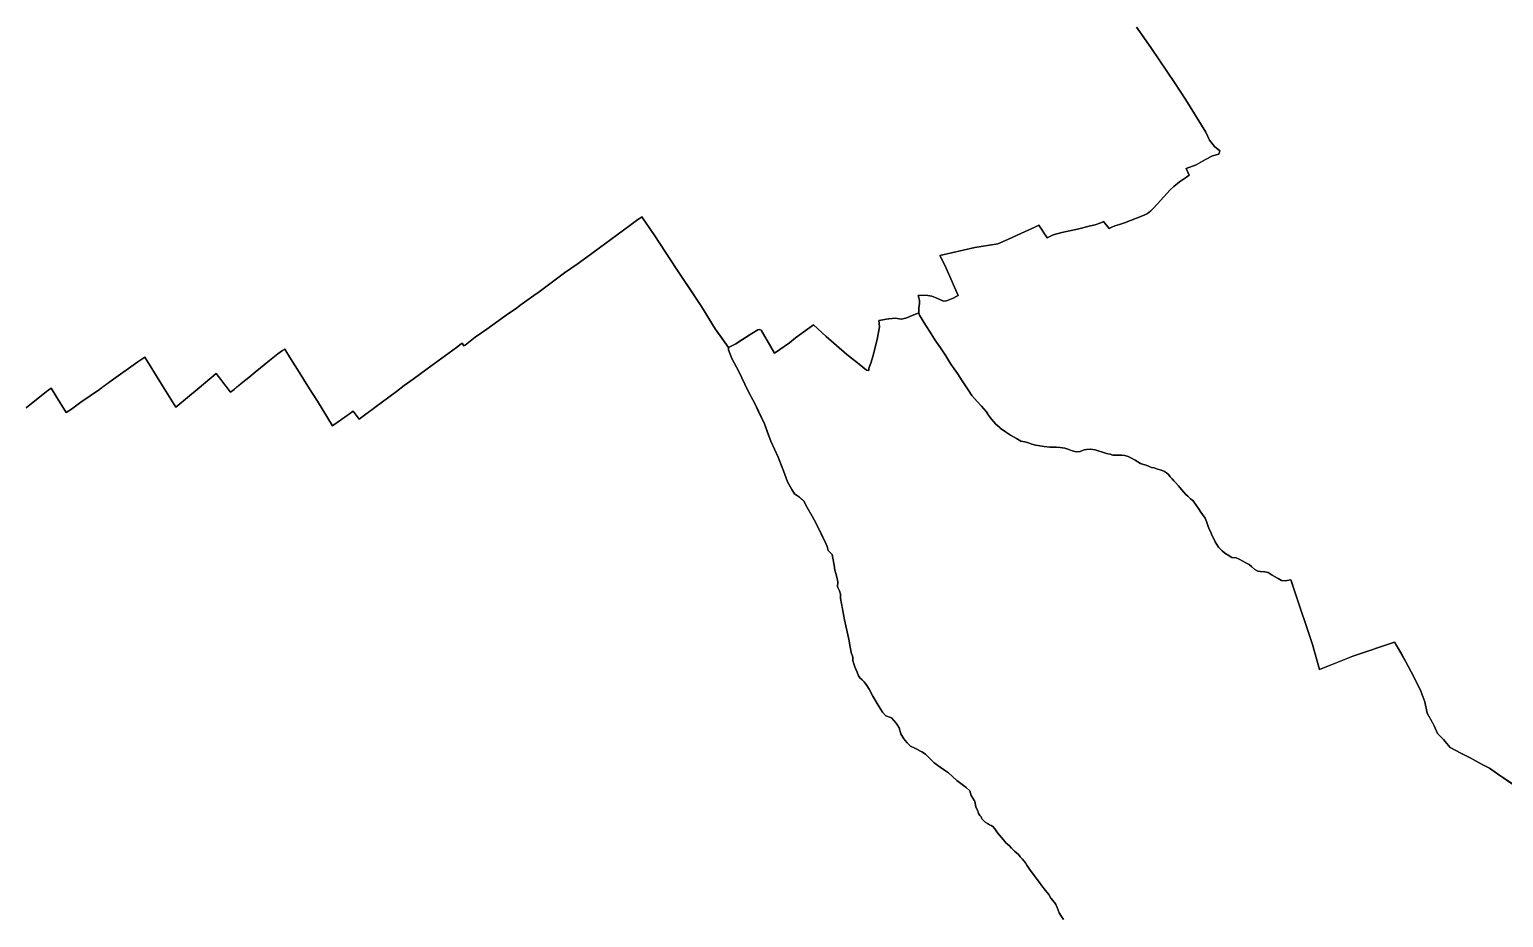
# Model space of a CAD drawing. Header units: metres. Extents: x 245125 to 394351, y 270578 to 4233311.
# Drawn here: x 277242 to 280211, y 4217548 to 4219335 of the extents above; entities that cross this region are included whole.
import ezdxf
from ezdxf.lldxf.tags import DXFTag

# ---------------------------------------------------------------- set-up
doc = ezdxf.new("R2010")
doc.units = ezdxf.units.M
doc.layers.add('ASTOTA', color=7, linetype='Continuous')
doc.layers.add('ΟΡΙΑ ΟΤΑ', color=7, linetype='Continuous')
tags = doc.linetypes.add('HIDDEN', pattern=[0.375, 0.25, -0.125]).pattern_tags.tags
tags[6:7] = [DXFTag(74, 4), DXFTag(75, 0), DXFTag(340, '0'), DXFTag(46, 1.0), DXFTag(50, 0.0), DXFTag(44, 0.0), DXFTag(45, 0.0)]
tags[4:5] = [DXFTag(74, 4), DXFTag(75, 0), DXFTag(340, '0'), DXFTag(46, 1.0), DXFTag(50, 0.0), DXFTag(44, 0.0), DXFTag(45, 0.0)]

msp = doc.modelspace()

# ---------------------------------------------------------------- linework, layer by layer
at = {"layer": 'ASTOTA', "color": 253, "linetype": 'HIDDEN', "ltscale": 300}
for points in [[(280229.3, 4217815.9), (280198.9, 4217836.9), (280182.4, 4217848.1), (280167.8, 4217856), (280143.9, 4217868.9), (280124.8, 4217878.7), (280103.4, 4217889.6), (280089.6, 4217905.8), (280077.8, 4217918.4), (280071.3, 4217933.8), (280067.1, 4217941.3), (280057.2, 4217959.3), (280052.3, 4217981.6), (280044.2, 4218003.4), (280029.6, 4218033.4), (280015, 4218061), (279991.5, 4218102.3), (279907.2, 4218073.9), (279887.6, 4218066), (279840, 4218046.8), (279826.2, 4218097.4), (279789.1, 4218207.5), (279782.7, 4218227.8), (279771.3, 4218225.3), (279763.3, 4218226.3), (279757.1, 4218230), (279749.7, 4218234.3), (279744.8, 4218237), (279736.6, 4218242.3), (279729.9, 4218243.6), (279721, 4218244.5), (279716.2, 4218244.9), (279710.2, 4218248.4), (279703.9, 4218253.8), (279698.8, 4218258.3), (279690.6, 4218262.5), (279685.9, 4218265.3), (279678.5, 4218269.2), (279672.2, 4218271.6), (279663.7, 4218272.7), (279655.9, 4218276.9), (279649.8, 4218281.2), (279644.3, 4218285.9), (279640.2, 4218289.7), (279637, 4218293.5), (279633.3, 4218298.6), (279630.3, 4218303.9), (279627.3, 4218310), (279624, 4218316.4), (279620.5, 4218324.7), (279618, 4218329.5), (279615.4, 4218337), (279612.3, 4218345.2), (279609.7, 4218351.9), (279604.6, 4218359.2), (279601.5, 4218363.9), (279596.8, 4218371.3), (279591.7, 4218377.9), (279588.1, 4218382.8), (279584.8, 4218387.5), (279580.7, 4218390.7), (279574.7, 4218396), (279571, 4218399.5), (279566.5, 4218404.6), (279562.2, 4218409.6), (279556.4, 4218417), (279550.4, 4218423.4), (279546.8, 4218426.8), (279543.5, 4218431), (279539.6, 4218435), (279536.2, 4218439.3), (279532.2, 4218442.9), (279528.2, 4218445.4), (279523, 4218447.7), (279519.3, 4218448.9), (279513.7, 4218450.6), (279507, 4218452.7), (279501.5, 4218453.9), (279495.9, 4218456.5), (279491.4, 4218458.1), (279485.9, 4218459.7), (279479.9, 4218461.9), (279474, 4218465), (279468.7, 4218468.1), (279460.4, 4218472.9), (279455, 4218475.7), (279448.1, 4218478), (279442.2, 4218478.8), (279436.4, 4218478.7), (279428.4, 4218478.3), (279423.7, 4218478.5), (279418.3, 4218480.2), (279411.3, 4218482.1), (279403.3, 4218484.8), (279394.6, 4218487.4), (279388.1, 4218489.1), (279379.2, 4218490.7), (279370.7, 4218490.2), (279365.9, 4218489.2), (279358.4, 4218486.1), (279351.6, 4218485.2), (279347.4, 4218485.8), (279342.1, 4218487.5), (279335.4, 4218489.9), (279327, 4218492.6), (279317.7, 4218494.2), (279310, 4218494.4), (279296.9, 4218494.9), (279285.6, 4218496), (279273.2, 4218497.7), (279268, 4218498.7), (279260.7, 4218500.5), (279253.8, 4218503.5), (279246.8, 4218505.2), (279238.8, 4218506.5), (279230.2, 4218511.8), (279218.1, 4218518.9), (279207.5, 4218525.4), (279197.4, 4218533), (279196.1, 4218534.2), (279188.6, 4218540.7), (279179.7, 4218551), (279173.6, 4218559), (279169.1, 4218566.1), (279159.8, 4218577.3), (279150.9, 4218586.8), (279140.1, 4218598.9), (279132.8, 4218609.8), (279120.7, 4218628.3), (279120.7, 4218628.4), (279110.9, 4218643.2), (279097.7, 4218661.6), (279087.4, 4218678.5), (279076.6, 4218694.8), (279069, 4218705.8), (279063.4, 4218714.1), (279055.8, 4218726.2), (279047.3, 4218739.2), (279034.3, 4218760.1), (279033.1, 4218764.4), (279033.1, 4218767.8), (279033, 4218770.6), (279033.5, 4218774.2), (279034.2, 4218779.4), (279034.4, 4218784), (279034.3, 4218789.7), (279033.4, 4218795.1), (279032.2, 4218799.7), (279032.2, 4218799.7), (279033.9, 4218800.2), (279041.8, 4218800.6), (279051.2, 4218799.8), (279059.7, 4218798.4), (279069.8, 4218794.5), (279082.9, 4218788.8), (279088.8, 4218789.4), (279099.1, 4218793.2), (279100.9, 4218793.9), (279112.7, 4218800.1), (279085.6, 4218861.3), (279075.7, 4218880.2), (279122.7, 4218891.3), (279146, 4218896.8), (279158.5, 4218898.5), (279192.7, 4218903.7), (279213.7, 4218913.1), (279238.6, 4218924.6), (279267, 4218937.7), (279273.6, 4218940.7), (279275.1, 4218941.6), (279291.5, 4218915.7), (279296.8, 4218918.7), (279303.8, 4218921.9), (279321.1, 4218926.7), (279352.9, 4218933.6), (279379.1, 4218940), (279388.2, 4218942.1), (279400.1, 4218946.1), (279404.9, 4218949), (279416.9, 4218934.8), (279421.7, 4218937.5), (279427.9, 4218940.5), (279437.3, 4218943.1), (279447.7, 4218946.5), (279471.9, 4218955.9), (279487.1, 4218961.9), (279493.5, 4218964.8), (279497.1, 4218967.5), (279500.2, 4218970.5), (279504.3, 4218974.3), (279513.6, 4218984.5), (279539.6, 4219012.6), (279546.6, 4219019.2), (279558.4, 4219028.5), (279572.1, 4219038.5), (279577.5, 4219042.2), (279571.7, 4219055.4), (279591.8, 4219063.2), (279610.5, 4219073.9), (279624.7, 4219080.8), (279637.1, 4219084.2), (279639.4, 4219091.3), (279628.7, 4219099.8), (279618.8, 4219112.9), (279611.3, 4219129), (279570.9, 4219193.8), (279548.3, 4219228.6), (279501.9, 4219297.5), (279481.9, 4219325.9), (279471.6, 4219340.2)], [(277235.9, 4218573.9), (277276.4, 4218606.8), (277285.8, 4218613.2), (277295.3, 4218597.8), (277315.9, 4218564.1), (277326.9, 4218571.4), (277345.9, 4218585), (277383.1, 4218611), (277388.1, 4218614.6), (277406.7, 4218627.8), (277460.7, 4218666.4), (277474.6, 4218675.8), (277513.5, 4218612.4), (277537.1, 4218575.1), (277583.8, 4218613.9), (277618.1, 4218642.9), (277646.7, 4218606.3), (277647.2, 4218605.2), (277654.6, 4218610.9), (277661.5, 4218616.7), (277672.2, 4218625.7), (277683.7, 4218634.9), (277696.5, 4218645.6), (277725.8, 4218668.8), (277742.7, 4218682.6), (277751.7, 4218688.9), (277756.5, 4218691.6), (277767.7, 4218673.4), (277781.7, 4218651), (277805.9, 4218612), (277822, 4218587.1), (277852.7, 4218537.8), (277855.4, 4218539.7), (277894.3, 4218567.3), (277906.4, 4218550.9), (277919.4, 4218561.1), (277937.9, 4218574.4), (277981.2, 4218606.7), (277997.1, 4218618.5), (278003.7, 4218623.2), (278015.2, 4218631.5), (278043.3, 4218652.3), (278079.9, 4218679), (278102, 4218695), (278111.7, 4218702.4), (278113.7, 4218703.7), (278117.1, 4218698.5), (278119.4, 4218699.8), (278139.7, 4218715.8), (278163.1, 4218732.1), (278206.7, 4218763.7), (278222.2, 4218774), (278229.7, 4218779.6), (278257.8, 4218799.9), (278268.7, 4218807.6), (278297.9, 4218829.2), (278319.5, 4218845.4), (278345.4, 4218862.8), (278364.5, 4218877.4), (278400.2, 4218903.1), (278451.3, 4218941), (278467.1, 4218952.9), (278476, 4218958.4), (278477, 4218956.6), (278501.7, 4218919.8), (278544.6, 4218854.6), (278563.3, 4218826.4), (278566.8, 4218821.1), (278595.6, 4218777.5), (278623.4, 4218732.5), (278633.6, 4218718.2), (278649.8, 4218695.4), (278649.7, 4218690.6), (278657, 4218673.1), (278671.1, 4218647.2), (278689.1, 4218608.8), (278704.2, 4218579.7), (278722.2, 4218541.3), (278733, 4218512.2), (278735.1, 4218506.5), (278749.7, 4218474.2), (278755.8, 4218459), (278760.7, 4218446.8), (278769.1, 4218424.8), (278777.2, 4218409.4), (278783.1, 4218400.6), (278793, 4218393.7), (278801.4, 4218386), (278808.5, 4218373.4), (278818.3, 4218355.8), (278826.8, 4218340.8), (278833.9, 4218325.9), (278846.2, 4218300.4), (278848.8, 4218294.6), (278849.1, 4218291.8), (278850.6, 4218286.3), (278857, 4218280.2), (278858.9, 4218278.5), (278860, 4218271.4), (278862.6, 4218257), (278864.1, 4218246.7), (278866.2, 4218240.4), (278868.6, 4218230), (278870, 4218223.2), (278869.7, 4218213.4), (278873.5, 4218205.2), (278875.2, 4218198.4), (278875.5, 4218190.1), (278883.9, 4218147.2), (278888.8, 4218122.5), (278892.7, 4218104.4), (278894.5, 4218095.1), (278896.3, 4218085.2), (278897, 4218081.2), (278900.2, 4218071.8), (278900.6, 4218065), (278902.7, 4218058.1), (278904.6, 4218052.2), (278908.9, 4218041.3), (278911.5, 4218034.5), (278914.4, 4218030.3), (278919, 4218025.9), (278923, 4218022.2), (278928.6, 4218014.7), (278933.5, 4218007.6), (278940.7, 4217993.6), (278949.6, 4217978.3), (278955.6, 4217968.4), (278960.1, 4217961.1), (278967.1, 4217953.4), (278978.2, 4217949.4), (278987.7, 4217939), (278993.8, 4217929.5), (278996.9, 4217917.5), (279002.8, 4217907.7), (279009.8, 4217899.1), (279016.3, 4217892.9), (279025.2, 4217888.6), (279039, 4217881), (279047, 4217876.7), (279054.3, 4217868.9), (279064.2, 4217859), (279076.2, 4217850.4), (279084.9, 4217844.5), (279093, 4217839), (279109.6, 4217823.5), (279120.7, 4217815.5), (279128.4, 4217809.5), (279135.9, 4217802.5), (279139, 4217793.1), (279145.4, 4217782.5), (279146.9, 4217778.5), (279148.2, 4217769.7), (279152, 4217762.4), (279153.4, 4217757), (279156.2, 4217753), (279158.9, 4217750.3), (279160.2, 4217746.3), (279163.7, 4217742.7), (279167.1, 4217739.5), (279171.7, 4217737), (279175.7, 4217734.5), (279178.9, 4217732.7), (279182.2, 4217730.7), (279186, 4217726.4), (279191.7, 4217718.2), (279196, 4217713.1), (279204, 4217703.7), (279209.4, 4217697.3), (279215.1, 4217692.3), (279219.9, 4217687.2), (279226.2, 4217681.2), (279229.8, 4217678.1), (279233.8, 4217674.4), (279237.6, 4217670.1), (279242, 4217665.2), (279244.4, 4217662), (279247.9, 4217658), (279250.8, 4217653), (279257.3, 4217643.1), (279262.3, 4217636.7), (279265.5, 4217631.9), (279271.8, 4217624.5), (279276, 4217618.2), (279280.9, 4217611.6), (279288.5, 4217602.3), (279295.1, 4217593.9), (279299.4, 4217586.9), (279306.6, 4217577.9), (279309.1, 4217573.6), (279312.1, 4217567.7), (279313.7, 4217562.3), (279316, 4217557.3), (279320.3, 4217549.9), (279324.7, 4217543.6)]]:
    msp.add_lwpolyline(points, dxfattribs=at)
at = {"layer": 'ΟΡΙΑ ΟΤΑ'}
for points in [[(279471.6, 4219340.2), (279481.9, 4219325.9), (279501.9, 4219297.5), (279548.3, 4219228.6), (279570.9, 4219193.8), (279611.3, 4219129), (279618.8, 4219112.9), (279628.7, 4219099.8), (279639.4, 4219091.3), (279637.1, 4219084.2), (279624.7, 4219080.8), (279610.5, 4219073.9), (279591.8, 4219063.2), (279571.7, 4219055.4), (279577.5, 4219042.2), (279572.1, 4219038.5), (279558.4, 4219028.5), (279546.6, 4219019.2), (279539.6, 4219012.6), (279513.6, 4218984.5), (279504.3, 4218974.3), (279497.1, 4218967.5), (279493.5, 4218964.8), (279487.1, 4218961.9), (279471.9, 4218955.9), (279447.7, 4218946.5), (279437.3, 4218943.1), (279427.9, 4218940.5), (279421.7, 4218937.5), (279416.9, 4218934.8), (279404.9, 4218949), (279400.1, 4218946.1), (279388.2, 4218942.1), (279379.1, 4218940), (279352.9, 4218933.6), (279321.1, 4218926.7), (279303.8, 4218921.9), (279296.8, 4218918.7), (279291.5, 4218915.7), (279275.1, 4218941.6), (279273.6, 4218940.7), (279267, 4218937.7), (279238.6, 4218924.6), (279213.7, 4218913.1), (279192.7, 4218903.7), (279158.5, 4218898.5), (279146, 4218896.8), (279075.7, 4218880.2), (279085.6, 4218861.3), (279112.7, 4218800.1), (279100.9, 4218793.9), (279088.8, 4218789.4), (279082.9, 4218788.8), (279069.8, 4218794.5), (279059.7, 4218798.4), (279051.2, 4218799.8), (279041.8, 4218800.6), (279033.9, 4218800.2), (279032.2, 4218799.7), (279033.4, 4218795.1), (279034.3, 4218789.7), (279034.4, 4218784), (279034.2, 4218779.4), (279033.5, 4218774.2), (279033, 4218770.6), (279033.1, 4218767.8), (279033.1, 4218764.4), (279031.8, 4218764.1), (279023.1, 4218760.9), (279007.3, 4218754.3), (278997.5, 4218752.5), (278986, 4218754.2), (278972.3, 4218752.8), (278953, 4218749.3), (278953.5, 4218743.3), (278953.8, 4218736.7), (278949.2, 4218711.2), (278947, 4218701.6), (278941, 4218679.4), (278936.4, 4218663.9), (278932.6, 4218653.1), (278932.6, 4218649.1), (278927.8, 4218649.7), (278913.1, 4218661.8), (278888.4, 4218681.4), (278846.6, 4218717.7), (278821, 4218740.9), (278784.7, 4218714.4), (278772.5, 4218704.7), (278742.5, 4218683.6), (278735.5, 4218696.3), (278715.9, 4218730.3), (278712.7, 4218731.8), (278708.9, 4218731), (278697, 4218723.7), (278673.3, 4218708.4), (278664.7, 4218702.9), (278649.8, 4218695.4), (278623.4, 4218732.5), (278595.6, 4218777.5), (278563.3, 4218826.4), (278544.6, 4218854.6), (278501.7, 4218919.8), (278477, 4218956.6), (278476, 4218958.4), (278467.1, 4218952.9), (278451.3, 4218941), (278400.2, 4218903.1), (278364.5, 4218877.4), (278345.4, 4218862.8), (278319.5, 4218845.4), (278297.9, 4218829.2), (278268.7, 4218807.6), (278257.8, 4218799.9), (278229.7, 4218779.6), (278222.2, 4218774), (278206.7, 4218763.7), (278163.1, 4218732.1), (278139.7, 4218715.8), (278119.4, 4218699.8), (278117.1, 4218698.5), (278113.7, 4218703.7), (278111.7, 4218702.4), (278102, 4218695), (278079.9, 4218679), (278043.3, 4218652.3), (278015.2, 4218631.5), (277997.1, 4218618.5), (277981.2, 4218606.7), (277937.9, 4218574.4), (277931.7, 4218569.9), (277919.4, 4218561.1), (277906.4, 4218550.9), (277894.3, 4218567.3), (277884, 4218560), (277855.4, 4218539.7), (277852.7, 4218537.8), (277822, 4218587.1), (277805.9, 4218612), (277781.7, 4218651), (277767.7, 4218673.4), (277756.5, 4218691.6), (277751.7, 4218688.9), (277742.7, 4218682.6), (277725.8, 4218668.8), (277696.5, 4218645.6), (277683.7, 4218634.9), (277672.2, 4218625.7), (277654.6, 4218610.9), (277647.2, 4218605.2), (277646.7, 4218606.3), (277636.3, 4218619.6), (277627.7, 4218630.7), (277618.1, 4218642.9), (277583.8, 4218613.9), (277537.1, 4218575.1), (277513.5, 4218612.4), (277474.6, 4218675.8), (277460.7, 4218666.4), (277406.7, 4218627.8), (277383.1, 4218611), (277345.9, 4218585), (277326.9, 4218571.4), (277315.9, 4218564.1), (277295.3, 4218597.8), (277285.8, 4218613.2), (277276.4, 4218606.8), (277235.9, 4218573.9)], [(279471.6, 4219340.2), (279481.9, 4219325.9), (279501.9, 4219297.5), (279548.3, 4219228.6), (279570.9, 4219193.8), (279611.3, 4219129), (279618.8, 4219112.9), (279628.7, 4219099.8), (279639.4, 4219091.3), (279637.1, 4219084.2), (279624.7, 4219080.8), (279610.5, 4219073.9), (279591.8, 4219063.2), (279571.7, 4219055.4), (279577.5, 4219042.2), (279572.1, 4219038.5), (279558.4, 4219028.5), (279546.6, 4219019.2), (279539.6, 4219012.6), (279513.6, 4218984.5), (279504.3, 4218974.3), (279497.1, 4218967.5), (279493.5, 4218964.8), (279487.1, 4218961.9), (279471.9, 4218955.9), (279447.7, 4218946.5), (279437.3, 4218943.1), (279427.9, 4218940.5), (279421.7, 4218937.5), (279416.9, 4218934.8), (279404.9, 4218949), (279400.1, 4218946.1), (279388.2, 4218942.1), (279379.1, 4218940), (279352.9, 4218933.6), (279321.1, 4218926.7), (279303.8, 4218921.9), (279296.8, 4218918.7), (279291.5, 4218915.7), (279275.1, 4218941.6), (279273.6, 4218940.7), (279267, 4218937.7), (279238.6, 4218924.6), (279213.7, 4218913.1), (279192.7, 4218903.7), (279158.5, 4218898.5), (279146, 4218896.8), (279075.7, 4218880.2), (279085.6, 4218861.3), (279112.7, 4218800.1), (279100.9, 4218793.9), (279088.8, 4218789.4), (279082.9, 4218788.8), (279069.8, 4218794.5), (279059.7, 4218798.4), (279051.2, 4218799.8), (279041.8, 4218800.6), (279033.9, 4218800.2), (279032.2, 4218799.7), (279033.4, 4218795.1), (279034.3, 4218789.7), (279034.4, 4218784), (279034.2, 4218779.4), (279033.5, 4218774.2), (279033, 4218770.6), (279033.1, 4218767.8), (279033.1, 4218764.4), (279031.8, 4218764.1), (279023.1, 4218760.9), (279007.3, 4218754.3), (278997.5, 4218752.5), (278986, 4218754.2), (278972.3, 4218752.8), (278953, 4218749.3), (278953.5, 4218743.3), (278953.8, 4218736.7), (278949.2, 4218711.2), (278947, 4218701.6), (278941, 4218679.4), (278936.4, 4218663.9), (278932.6, 4218653.1), (278932.6, 4218649.1), (278927.8, 4218649.7), (278913.1, 4218661.8), (278888.4, 4218681.4), (278846.6, 4218717.7), (278821, 4218740.9), (278784.7, 4218714.4), (278772.5, 4218704.7), (278742.5, 4218683.6), (278735.5, 4218696.3), (278715.9, 4218730.3), (278712.7, 4218731.8), (278708.9, 4218731), (278697, 4218723.7), (278673.3, 4218708.4), (278664.7, 4218702.9), (278649.8, 4218695.4), (278623.4, 4218732.5), (278595.6, 4218777.5), (278563.3, 4218826.4), (278544.6, 4218854.6), (278501.7, 4218919.8), (278477, 4218956.6), (278476, 4218958.4), (278467.1, 4218952.9), (278451.3, 4218941), (278400.2, 4218903.1), (278364.5, 4218877.4), (278345.4, 4218862.8), (278319.5, 4218845.4), (278297.9, 4218829.2), (278268.7, 4218807.6), (278257.8, 4218799.9), (278229.7, 4218779.6), (278222.2, 4218774), (278206.7, 4218763.7), (278163.1, 4218732.1), (278139.7, 4218715.8), (278119.4, 4218699.8), (278117.1, 4218698.5), (278113.7, 4218703.7), (278111.7, 4218702.4), (278102, 4218695), (278079.9, 4218679), (278043.3, 4218652.3), (278015.2, 4218631.5), (277997.1, 4218618.5), (277981.2, 4218606.7), (277937.9, 4218574.4), (277931.7, 4218569.9), (277919.4, 4218561.1), (277906.4, 4218550.9), (277894.3, 4218567.3), (277884, 4218560), (277855.4, 4218539.7), (277852.7, 4218537.8), (277822, 4218587.1), (277805.9, 4218612), (277781.7, 4218651), (277767.7, 4218673.4), (277756.5, 4218691.6), (277751.7, 4218688.9), (277742.7, 4218682.6), (277725.8, 4218668.8), (277696.5, 4218645.6), (277683.7, 4218634.9), (277672.2, 4218625.7), (277654.6, 4218610.9), (277647.2, 4218605.2), (277646.7, 4218606.3), (277636.3, 4218619.6), (277627.7, 4218630.7), (277618.1, 4218642.9), (277583.8, 4218613.9), (277537.1, 4218575.1), (277513.5, 4218612.4), (277474.6, 4218675.8), (277460.7, 4218666.4), (277406.7, 4218627.8), (277383.1, 4218611), (277345.9, 4218585), (277326.9, 4218571.4), (277315.9, 4218564.1), (277295.3, 4218597.8), (277285.8, 4218613.2), (277276.4, 4218606.8), (277235.9, 4218573.9)], [(279471.6, 4219340.2), (279481.9, 4219325.9), (279501.9, 4219297.5), (279548.3, 4219228.6), (279570.9, 4219193.8), (279611.3, 4219129), (279618.8, 4219112.9), (279628.7, 4219099.8), (279639.4, 4219091.3), (279637.1, 4219084.2), (279624.7, 4219080.8), (279610.5, 4219073.9), (279591.8, 4219063.2), (279571.7, 4219055.4), (279577.5, 4219042.2), (279572.1, 4219038.5), (279558.4, 4219028.5), (279546.6, 4219019.2), (279539.6, 4219012.6), (279513.6, 4218984.5), (279504.3, 4218974.3), (279497.1, 4218967.5), (279493.5, 4218964.8), (279487.1, 4218961.9), (279471.9, 4218955.9), (279447.7, 4218946.5), (279437.3, 4218943.1), (279427.9, 4218940.5), (279421.7, 4218937.5), (279416.9, 4218934.8), (279404.9, 4218949), (279400.1, 4218946.1), (279388.2, 4218942.1), (279379.1, 4218940), (279352.9, 4218933.6), (279321.1, 4218926.7), (279303.8, 4218921.9), (279296.8, 4218918.7), (279291.5, 4218915.7), (279275.1, 4218941.6), (279273.6, 4218940.7), (279267, 4218937.7), (279238.6, 4218924.6), (279213.7, 4218913.1), (279192.7, 4218903.7), (279158.5, 4218898.5), (279146, 4218896.8), (279075.7, 4218880.2), (279085.6, 4218861.3), (279112.7, 4218800.1), (279100.9, 4218793.9), (279088.8, 4218789.4), (279082.9, 4218788.8), (279069.8, 4218794.5), (279059.7, 4218798.4), (279051.2, 4218799.8), (279041.8, 4218800.6), (279033.9, 4218800.2), (279032.2, 4218799.7), (279033.4, 4218795.1), (279034.3, 4218789.7), (279034.4, 4218784), (279034.2, 4218779.4), (279033.5, 4218774.2), (279033, 4218770.6), (279033.1, 4218767.8), (279033.1, 4218764.4), (279031.8, 4218764.1), (279023.1, 4218760.9), (279007.3, 4218754.3), (278997.5, 4218752.5), (278986, 4218754.2), (278972.3, 4218752.8), (278953, 4218749.3), (278953.5, 4218743.3), (278953.8, 4218736.7), (278949.2, 4218711.2), (278947, 4218701.6), (278941, 4218679.4), (278936.4, 4218663.9), (278932.6, 4218653.1), (278932.6, 4218649.1), (278927.8, 4218649.7), (278913.1, 4218661.8), (278888.4, 4218681.4), (278846.6, 4218717.7), (278821, 4218740.9), (278784.7, 4218714.4), (278772.5, 4218704.7), (278742.5, 4218683.6), (278735.5, 4218696.3), (278715.9, 4218730.3), (278712.7, 4218731.8), (278708.9, 4218731), (278697, 4218723.7), (278673.3, 4218708.4), (278664.7, 4218702.9), (278649.8, 4218695.4), (278623.4, 4218732.5), (278595.6, 4218777.5), (278563.3, 4218826.4), (278544.6, 4218854.6), (278501.7, 4218919.8), (278477, 4218956.6), (278476, 4218958.4), (278467.1, 4218952.9), (278451.3, 4218941), (278400.2, 4218903.1), (278364.5, 4218877.4), (278345.4, 4218862.8), (278319.5, 4218845.4), (278297.9, 4218829.2), (278268.7, 4218807.6), (278257.8, 4218799.9), (278229.7, 4218779.6), (278222.2, 4218774), (278206.7, 4218763.7), (278163.1, 4218732.1), (278139.7, 4218715.8), (278119.4, 4218699.8), (278117.1, 4218698.5), (278113.7, 4218703.7), (278111.7, 4218702.4), (278102, 4218695), (278079.9, 4218679), (278043.3, 4218652.3), (278015.2, 4218631.5), (277997.1, 4218618.5), (277981.2, 4218606.7), (277937.9, 4218574.4), (277931.7, 4218569.9), (277919.4, 4218561.1), (277906.4, 4218550.9), (277894.3, 4218567.3), (277884, 4218560), (277855.4, 4218539.7), (277852.7, 4218537.8), (277822, 4218587.1), (277805.9, 4218612), (277781.7, 4218651), (277767.7, 4218673.4), (277756.5, 4218691.6), (277751.7, 4218688.9), (277742.7, 4218682.6), (277725.8, 4218668.8), (277696.5, 4218645.6), (277683.7, 4218634.9), (277672.2, 4218625.7), (277654.6, 4218610.9), (277647.2, 4218605.2), (277646.7, 4218606.3), (277636.3, 4218619.6), (277627.7, 4218630.7), (277618.1, 4218642.9), (277583.8, 4218613.9), (277537.1, 4218575.1), (277513.5, 4218612.4), (277474.6, 4218675.8), (277460.7, 4218666.4), (277406.7, 4218627.8), (277383.1, 4218611), (277345.9, 4218585), (277326.9, 4218571.4), (277315.9, 4218564.1), (277295.3, 4218597.8), (277285.8, 4218613.2), (277276.4, 4218606.8), (277235.9, 4218573.9)], [(279324.7, 4217543.6), (279320.3, 4217549.9), (279316, 4217557.3), (279313.7, 4217562.3), (279312.1, 4217567.7), (279309.1, 4217573.6), (279306.6, 4217577.9), (279299.4, 4217586.9), (279295.1, 4217593.9), (279288.5, 4217602.3), (279280.9, 4217611.6), (279276, 4217618.2), (279271.8, 4217624.5), (279265.5, 4217631.9), (279262.3, 4217636.7), (279257.3, 4217643.1), (279250.8, 4217653), (279247.9, 4217658), (279244.4, 4217662), (279242, 4217665.2), (279237.6, 4217670.1), (279233.8, 4217674.4), (279229.8, 4217678.1), (279226.2, 4217681.2), (279219.9, 4217687.2), (279215.1, 4217692.3), (279209.4, 4217697.3), (279204, 4217703.7), (279196, 4217713.1), (279191.7, 4217718.2), (279186, 4217726.4), (279182.2, 4217730.7), (279178.9, 4217732.7), (279175.7, 4217734.5), (279171.7, 4217737), (279167.1, 4217739.5), (279163.7, 4217742.7), (279160.2, 4217746.3), (279158.9, 4217750.3), (279156.2, 4217753), (279153.4, 4217757), (279152, 4217762.4), (279148.2, 4217769.7), (279146.9, 4217778.5), (279145.4, 4217782.5), (279139, 4217793.1), (279135.9, 4217802.5), (279128.4, 4217809.5), (279120.7, 4217815.5), (279109.6, 4217823.5), (279093, 4217839), (279084.9, 4217844.5), (279076.2, 4217850.4), (279064.2, 4217859), (279054.3, 4217868.9), (279047, 4217876.7), (279039, 4217881), (279025.2, 4217888.6), (279016.3, 4217892.9), (279009.8, 4217899.1), (279002.8, 4217907.7), (278996.9, 4217917.5), (278993.8, 4217929.5), (278990.5, 4217934.7), (278987.7, 4217939), (278978.2, 4217949.4), (278967.1, 4217953.4), (278960.1, 4217961.1), (278949.6, 4217978.3), (278940.7, 4217993.6), (278933.5, 4218007.6), (278928.6, 4218014.7), (278923, 4218022.2), (278919, 4218025.9), (278914.4, 4218030.3), (278911.5, 4218034.5), (278908.9, 4218041.3), (278906, 4218048.8), (278904.6, 4218052.2), (278902.7, 4218058.1), (278900.6, 4218065), (278900.2, 4218071.8), (278897, 4218081.2), (278896.3, 4218085.2), (278894.5, 4218095.1), (278892.7, 4218104.4), (278888.8, 4218122.5), (278883.9, 4218147.2), (278878.2, 4218176.4), (278875.5, 4218190.1), (278875.2, 4218198.4), (278873.5, 4218205.2), (278869.7, 4218213.4), (278870, 4218223.2), (278868.6, 4218230), (278866.2, 4218240.4), (278864.1, 4218246.7), (278862.6, 4218257), (278860, 4218271.4), (278858.9, 4218278.5), (278857, 4218280.2), (278850.6, 4218286.3), (278849.8, 4218289.1), (278849.1, 4218291.8), (278848.8, 4218294.6), (278846.2, 4218300.4), (278826.8, 4218340.8), (278818.3, 4218355.8), (278808.5, 4218373.4), (278801.4, 4218386), (278796.7, 4218390.2), (278793, 4218393.7), (278783.1, 4218400.6), (278777.2, 4218409.4), (278769.1, 4218424.8), (278760.7, 4218446.8), (278756.6, 4218457), (278749.7, 4218474.2), (278735.1, 4218506.5), (278728.6, 4218524.1), (278722.2, 4218541.3), (278708.6, 4218570.3), (278704.2, 4218579.7), (278689.1, 4218608.8), (278671.1, 4218647.2), (278657, 4218673.1), (278649.7, 4218690.6), (278649.8, 4218695.4), (278664.7, 4218702.9), (278697, 4218723.7), (278708.9, 4218731), (278712.7, 4218731.8), (278715.9, 4218730.3), (278735.5, 4218696.3), (278742.5, 4218683.6), (278772.5, 4218704.7), (278784.7, 4218714.4), (278821, 4218740.9), (278846.6, 4218717.7), (278888.4, 4218681.4), (278913.1, 4218661.8), (278927.8, 4218649.7), (278932.2, 4218649.1), (278932.6, 4218649.1), (278932.6, 4218653.1), (278934.7, 4218659.1), (278936.4, 4218663.9), (278941, 4218679.4), (278947, 4218701.6), (278949.2, 4218711.2), (278953.8, 4218736.7), (278953.5, 4218743.3), (278953, 4218749.3), (278972.3, 4218752.8), (278972.6, 4218752.8), (278986, 4218754.2), (278997.5, 4218752.5), (279007.3, 4218754.3), (279023.1, 4218760.9), (279031.8, 4218764.1), (279033.1, 4218764.4), (279034.3, 4218760.1), (279047.3, 4218739.2), (279055.8, 4218726.2), (279063.4, 4218714.1), (279069, 4218705.8), (279076.6, 4218694.8), (279087.4, 4218678.5), (279097.7, 4218661.6), (279110.9, 4218643.2), (279120.7, 4218628.4), (279120.7, 4218628.3), (279132.8, 4218609.8), (279140.1, 4218598.9), (279150.9, 4218586.8), (279159.8, 4218577.3), (279169.1, 4218566.1), (279171.3, 4218562.7), (279173.6, 4218559), (279179.7, 4218551), (279188.6, 4218540.7), (279196.1, 4218534.2), (279197.4, 4218533), (279207.5, 4218525.4), (279218.1, 4218518.9), (279230.2, 4218511.8), (279238.8, 4218506.5), (279246.8, 4218505.2), (279253.8, 4218503.5), (279260.7, 4218500.5), (279268, 4218498.7), (279273.2, 4218497.7), (279285.6, 4218496), (279296.9, 4218494.9), (279310, 4218494.4), (279317.7, 4218494.2), (279327, 4218492.6), (279335.4, 4218489.9), (279342.1, 4218487.5), (279347.4, 4218485.8), (279351.6, 4218485.2), (279358.4, 4218486.1), (279365.9, 4218489.2), (279370.7, 4218490.2), (279379.2, 4218490.7), (279388.1, 4218489.1), (279394.6, 4218487.4), (279403.3, 4218484.8), (279411.3, 4218482.1), (279418.3, 4218480.2), (279423.7, 4218478.5), (279428.4, 4218478.3), (279436.4, 4218478.7), (279442.2, 4218478.8), (279448.1, 4218478), (279455, 4218475.7), (279460.4, 4218472.9), (279468.7, 4218468.1), (279474, 4218465), (279479.9, 4218461.9), (279485.9, 4218459.7), (279491.4, 4218458.1), (279495.9, 4218456.5), (279501.5, 4218453.9), (279507, 4218452.7), (279513.7, 4218450.6), (279519.3, 4218448.9), (279523, 4218447.7), (279528.2, 4218445.4), (279532.2, 4218442.9), (279536.2, 4218439.3), (279539.6, 4218435), (279543.5, 4218431), (279546.8, 4218426.8), (279550.4, 4218423.4), (279556.4, 4218417), (279562.2, 4218409.6), (279566.5, 4218404.6), (279571, 4218399.5), (279574.7, 4218396), (279580.7, 4218390.7), (279584.8, 4218387.5), (279588.1, 4218382.8), (279591.7, 4218377.9), (279596.8, 4218371.3), (279601.5, 4218363.9), (279604.6, 4218359.2), (279609.7, 4218351.9), (279612.3, 4218345.2), (279615.4, 4218337), (279618, 4218329.5), (279620.5, 4218324.7), (279624, 4218316.4), (279627.3, 4218310), (279630.3, 4218303.9), (279633.3, 4218298.6), (279637, 4218293.5), (279640.2, 4218289.7), (279644.3, 4218285.9), (279649.8, 4218281.2), (279655.9, 4218276.9), (279663.7, 4218272.7), (279672.2, 4218271.6), (279678.5, 4218269.2), (279685.9, 4218265.3), (279690.6, 4218262.5), (279698.8, 4218258.3), (279703.9, 4218253.8), (279710.2, 4218248.4), (279716.2, 4218244.9), (279721, 4218244.5), (279724.2, 4218244.1), (279729.9, 4218243.6), (279736.6, 4218242.3), (279744.8, 4218237), (279749.7, 4218234.3), (279757.1, 4218230), (279763.3, 4218226.3), (279771.3, 4218225.3), (279782.7, 4218227.8), (279783.9, 4218224.1), (279789.1, 4218207.5), (279826.2, 4218097.4), (279840, 4218046.8), (279907.2, 4218073.9), (279991.5, 4218102.3), (280005, 4218078.5), (280015, 4218061), (280029.6, 4218033.4), (280044.2, 4218003.4), (280052.3, 4217981.6), (280057.2, 4217959.3), (280071.3, 4217933.8), (280077.8, 4217918.4), (280086.4, 4217909.1), (280089.6, 4217905.8), (280103.4, 4217889.6), (280124.8, 4217878.7), (280143.9, 4217868.9), (280167.8, 4217856), (280182.4, 4217848.1), (280192, 4217841.6), (280198.9, 4217836.9), (280229.1, 4217816.1)], [(279324.7, 4217543.6), (279320.3, 4217549.9), (279316, 4217557.3), (279313.7, 4217562.3), (279312.1, 4217567.7), (279309.1, 4217573.6), (279306.6, 4217577.9), (279299.4, 4217586.9), (279295.1, 4217593.9), (279288.5, 4217602.3), (279280.9, 4217611.6), (279276, 4217618.2), (279271.8, 4217624.5), (279265.5, 4217631.9), (279262.3, 4217636.7), (279257.3, 4217643.1), (279250.8, 4217653), (279247.9, 4217658), (279244.4, 4217662), (279242, 4217665.2), (279237.6, 4217670.1), (279233.8, 4217674.4), (279229.8, 4217678.1), (279226.2, 4217681.2), (279219.9, 4217687.2), (279215.1, 4217692.3), (279209.4, 4217697.3), (279204, 4217703.7), (279196, 4217713.1), (279191.7, 4217718.2), (279186, 4217726.4), (279182.2, 4217730.7), (279178.9, 4217732.7), (279175.7, 4217734.5), (279171.7, 4217737), (279167.1, 4217739.5), (279163.7, 4217742.7), (279160.2, 4217746.3), (279158.9, 4217750.3), (279156.2, 4217753), (279153.4, 4217757), (279152, 4217762.4), (279148.2, 4217769.7), (279146.9, 4217778.5), (279145.4, 4217782.5), (279139, 4217793.1), (279135.9, 4217802.5), (279128.4, 4217809.5), (279120.7, 4217815.5), (279109.6, 4217823.5), (279093, 4217839), (279084.9, 4217844.5), (279076.2, 4217850.4), (279064.2, 4217859), (279054.3, 4217868.9), (279047, 4217876.7), (279039, 4217881), (279025.2, 4217888.6), (279016.3, 4217892.9), (279009.8, 4217899.1), (279002.8, 4217907.7), (278996.9, 4217917.5), (278993.8, 4217929.5), (278990.5, 4217934.7), (278987.7, 4217939), (278978.2, 4217949.4), (278967.1, 4217953.4), (278960.1, 4217961.1), (278949.6, 4217978.3), (278940.7, 4217993.6), (278933.5, 4218007.6), (278928.6, 4218014.7), (278923, 4218022.2), (278919, 4218025.9), (278914.4, 4218030.3), (278911.5, 4218034.5), (278908.9, 4218041.3), (278906, 4218048.8), (278904.6, 4218052.2), (278902.7, 4218058.1), (278900.6, 4218065), (278900.2, 4218071.8), (278897, 4218081.2), (278896.3, 4218085.2), (278894.5, 4218095.1), (278892.7, 4218104.4), (278888.8, 4218122.5), (278883.9, 4218147.2), (278878.2, 4218176.4), (278875.5, 4218190.1), (278875.2, 4218198.4), (278873.5, 4218205.2), (278869.7, 4218213.4), (278870, 4218223.2), (278868.6, 4218230), (278866.2, 4218240.4), (278864.1, 4218246.7), (278862.6, 4218257), (278860, 4218271.4), (278858.9, 4218278.5), (278857, 4218280.2), (278850.6, 4218286.3), (278849.8, 4218289.1), (278849.1, 4218291.8), (278848.8, 4218294.6), (278846.2, 4218300.4), (278826.8, 4218340.8), (278818.3, 4218355.8), (278808.5, 4218373.4), (278801.4, 4218386), (278796.7, 4218390.2), (278793, 4218393.7), (278783.1, 4218400.6), (278777.2, 4218409.4), (278769.1, 4218424.8), (278760.7, 4218446.8), (278756.6, 4218457), (278749.7, 4218474.2), (278735.1, 4218506.5), (278728.6, 4218524.1), (278722.2, 4218541.3), (278708.6, 4218570.3), (278704.2, 4218579.7), (278689.1, 4218608.8), (278671.1, 4218647.2), (278657, 4218673.1), (278649.7, 4218690.6), (278649.8, 4218695.4), (278664.7, 4218702.9), (278697, 4218723.7), (278708.9, 4218731), (278712.7, 4218731.8), (278715.9, 4218730.3), (278735.5, 4218696.3), (278742.5, 4218683.6), (278772.5, 4218704.7), (278784.7, 4218714.4), (278821, 4218740.9), (278846.6, 4218717.7), (278888.4, 4218681.4), (278913.1, 4218661.8), (278927.8, 4218649.7), (278932.2, 4218649.1), (278932.6, 4218649.1), (278932.6, 4218653.1), (278934.7, 4218659.1), (278936.4, 4218663.9), (278941, 4218679.4), (278947, 4218701.6), (278949.2, 4218711.2), (278953.8, 4218736.7), (278953.5, 4218743.3), (278953, 4218749.3), (278972.3, 4218752.8), (278972.6, 4218752.8), (278986, 4218754.2), (278997.5, 4218752.5), (279007.3, 4218754.3), (279023.1, 4218760.9), (279031.8, 4218764.1), (279033.1, 4218764.4), (279034.3, 4218760.1), (279047.3, 4218739.2), (279055.8, 4218726.2), (279063.4, 4218714.1), (279069, 4218705.8), (279076.6, 4218694.8), (279087.4, 4218678.5), (279097.7, 4218661.6), (279110.9, 4218643.2), (279120.7, 4218628.4), (279120.7, 4218628.3), (279132.8, 4218609.8), (279140.1, 4218598.9), (279150.9, 4218586.8), (279159.8, 4218577.3), (279169.1, 4218566.1), (279171.3, 4218562.7), (279173.6, 4218559), (279179.7, 4218551), (279188.6, 4218540.7), (279196.1, 4218534.2), (279197.4, 4218533), (279207.5, 4218525.4), (279218.1, 4218518.9), (279230.2, 4218511.8), (279238.8, 4218506.5), (279246.8, 4218505.2), (279253.8, 4218503.5), (279260.7, 4218500.5), (279268, 4218498.7), (279273.2, 4218497.7), (279285.6, 4218496), (279296.9, 4218494.9), (279310, 4218494.4), (279317.7, 4218494.2), (279327, 4218492.6), (279335.4, 4218489.9), (279342.1, 4218487.5), (279347.4, 4218485.8), (279351.6, 4218485.2), (279358.4, 4218486.1), (279365.9, 4218489.2), (279370.7, 4218490.2), (279379.2, 4218490.7), (279388.1, 4218489.1), (279394.6, 4218487.4), (279403.3, 4218484.8), (279411.3, 4218482.1), (279418.3, 4218480.2), (279423.7, 4218478.5), (279428.4, 4218478.3), (279436.4, 4218478.7), (279442.2, 4218478.8), (279448.1, 4218478), (279455, 4218475.7), (279460.4, 4218472.9), (279468.7, 4218468.1), (279474, 4218465), (279479.9, 4218461.9), (279485.9, 4218459.7), (279491.4, 4218458.1), (279495.9, 4218456.5), (279501.5, 4218453.9), (279507, 4218452.7), (279513.7, 4218450.6), (279519.3, 4218448.9), (279523, 4218447.7), (279528.2, 4218445.4), (279532.2, 4218442.9), (279536.2, 4218439.3), (279539.6, 4218435), (279543.5, 4218431), (279546.8, 4218426.8), (279550.4, 4218423.4), (279556.4, 4218417), (279562.2, 4218409.6), (279566.5, 4218404.6), (279571, 4218399.5), (279574.7, 4218396), (279580.7, 4218390.7), (279584.8, 4218387.5), (279588.1, 4218382.8), (279591.7, 4218377.9), (279596.8, 4218371.3), (279601.5, 4218363.9), (279604.6, 4218359.2), (279609.7, 4218351.9), (279612.3, 4218345.2), (279615.4, 4218337), (279618, 4218329.5), (279620.5, 4218324.7), (279624, 4218316.4), (279627.3, 4218310), (279630.3, 4218303.9), (279633.3, 4218298.6), (279637, 4218293.5), (279640.2, 4218289.7), (279644.3, 4218285.9), (279649.8, 4218281.2), (279655.9, 4218276.9), (279663.7, 4218272.7), (279672.2, 4218271.6), (279678.5, 4218269.2), (279685.9, 4218265.3), (279690.6, 4218262.5), (279698.8, 4218258.3), (279703.9, 4218253.8), (279710.2, 4218248.4), (279716.2, 4218244.9), (279721, 4218244.5), (279724.2, 4218244.1), (279729.9, 4218243.6), (279736.6, 4218242.3), (279744.8, 4218237), (279749.7, 4218234.3), (279757.1, 4218230), (279763.3, 4218226.3), (279771.3, 4218225.3), (279782.7, 4218227.8), (279783.9, 4218224.1), (279789.1, 4218207.5), (279826.2, 4218097.4), (279840, 4218046.8), (279907.2, 4218073.9), (279991.5, 4218102.3), (280005, 4218078.5), (280015, 4218061), (280029.6, 4218033.4), (280044.2, 4218003.4), (280052.3, 4217981.6), (280057.2, 4217959.3), (280071.3, 4217933.8), (280077.8, 4217918.4), (280086.4, 4217909.1), (280089.6, 4217905.8), (280103.4, 4217889.6), (280124.8, 4217878.7), (280143.9, 4217868.9), (280167.8, 4217856), (280182.4, 4217848.1), (280192, 4217841.6), (280198.9, 4217836.9), (280229.1, 4217816.1)], [(279324.7, 4217543.6), (279320.3, 4217549.9), (279316, 4217557.3), (279313.7, 4217562.3), (279312.1, 4217567.7), (279309.1, 4217573.6), (279306.6, 4217577.9), (279299.4, 4217586.9), (279295.1, 4217593.9), (279288.5, 4217602.3), (279280.9, 4217611.6), (279276, 4217618.2), (279271.8, 4217624.5), (279265.5, 4217631.9), (279262.3, 4217636.7), (279257.3, 4217643.1), (279250.8, 4217653), (279247.9, 4217658), (279244.4, 4217662), (279242, 4217665.2), (279237.6, 4217670.1), (279233.8, 4217674.4), (279229.8, 4217678.1), (279226.2, 4217681.2), (279219.9, 4217687.2), (279215.1, 4217692.3), (279209.4, 4217697.3), (279204, 4217703.7), (279196, 4217713.1), (279191.7, 4217718.2), (279186, 4217726.4), (279182.2, 4217730.7), (279178.9, 4217732.7), (279175.7, 4217734.5), (279171.7, 4217737), (279167.1, 4217739.5), (279163.7, 4217742.7), (279160.2, 4217746.3), (279158.9, 4217750.3), (279156.2, 4217753), (279153.4, 4217757), (279152, 4217762.4), (279148.2, 4217769.7), (279146.9, 4217778.5), (279145.4, 4217782.5), (279139, 4217793.1), (279135.9, 4217802.5), (279128.4, 4217809.5), (279120.7, 4217815.5), (279109.6, 4217823.5), (279093, 4217839), (279084.9, 4217844.5), (279076.2, 4217850.4), (279064.2, 4217859), (279054.3, 4217868.9), (279047, 4217876.7), (279039, 4217881), (279025.2, 4217888.6), (279016.3, 4217892.9), (279009.8, 4217899.1), (279002.8, 4217907.7), (278996.9, 4217917.5), (278993.8, 4217929.5), (278990.5, 4217934.7), (278987.7, 4217939), (278978.2, 4217949.4), (278967.1, 4217953.4), (278960.1, 4217961.1), (278949.6, 4217978.3), (278940.7, 4217993.6), (278933.5, 4218007.6), (278928.6, 4218014.7), (278923, 4218022.2), (278919, 4218025.9), (278914.4, 4218030.3), (278911.5, 4218034.5), (278908.9, 4218041.3), (278906, 4218048.8), (278904.6, 4218052.2), (278902.7, 4218058.1), (278900.6, 4218065), (278900.2, 4218071.8), (278897, 4218081.2), (278896.3, 4218085.2), (278894.5, 4218095.1), (278892.7, 4218104.4), (278888.8, 4218122.5), (278883.9, 4218147.2), (278878.2, 4218176.4), (278875.5, 4218190.1), (278875.2, 4218198.4), (278873.5, 4218205.2), (278869.7, 4218213.4), (278870, 4218223.2), (278868.6, 4218230), (278866.2, 4218240.4), (278864.1, 4218246.7), (278862.6, 4218257), (278860, 4218271.4), (278858.9, 4218278.5), (278857, 4218280.2), (278850.6, 4218286.3), (278849.8, 4218289.1), (278849.1, 4218291.8), (278848.8, 4218294.6), (278846.2, 4218300.4), (278826.8, 4218340.8), (278818.3, 4218355.8), (278808.5, 4218373.4), (278801.4, 4218386), (278796.7, 4218390.2), (278793, 4218393.7), (278783.1, 4218400.6), (278777.2, 4218409.4), (278769.1, 4218424.8), (278760.7, 4218446.8), (278756.6, 4218457), (278749.7, 4218474.2), (278735.1, 4218506.5), (278728.6, 4218524.1), (278722.2, 4218541.3), (278708.6, 4218570.3), (278704.2, 4218579.7), (278689.1, 4218608.8), (278671.1, 4218647.2), (278657, 4218673.1), (278649.7, 4218690.6), (278649.8, 4218695.4), (278664.7, 4218702.9), (278697, 4218723.7), (278708.9, 4218731), (278712.7, 4218731.8), (278715.9, 4218730.3), (278735.5, 4218696.3), (278742.5, 4218683.6), (278772.5, 4218704.7), (278784.7, 4218714.4), (278821, 4218740.9), (278846.6, 4218717.7), (278888.4, 4218681.4), (278913.1, 4218661.8), (278927.8, 4218649.7), (278932.2, 4218649.1), (278932.6, 4218649.1), (278932.6, 4218653.1), (278934.7, 4218659.1), (278936.4, 4218663.9), (278941, 4218679.4), (278947, 4218701.6), (278949.2, 4218711.2), (278953.8, 4218736.7), (278953.5, 4218743.3), (278953, 4218749.3), (278972.3, 4218752.8), (278972.6, 4218752.8), (278986, 4218754.2), (278997.5, 4218752.5), (279007.3, 4218754.3), (279023.1, 4218760.9), (279031.8, 4218764.1), (279033.1, 4218764.4), (279034.3, 4218760.1), (279047.3, 4218739.2), (279055.8, 4218726.2), (279063.4, 4218714.1), (279069, 4218705.8), (279076.6, 4218694.8), (279087.4, 4218678.5), (279097.7, 4218661.6), (279110.9, 4218643.2), (279120.7, 4218628.4), (279120.7, 4218628.3), (279132.8, 4218609.8), (279140.1, 4218598.9), (279150.9, 4218586.8), (279159.8, 4218577.3), (279169.1, 4218566.1), (279171.3, 4218562.7), (279173.6, 4218559), (279179.7, 4218551), (279188.6, 4218540.7), (279196.1, 4218534.2), (279197.4, 4218533), (279207.5, 4218525.4), (279218.1, 4218518.9), (279230.2, 4218511.8), (279238.8, 4218506.5), (279246.8, 4218505.2), (279253.8, 4218503.5), (279260.7, 4218500.5), (279268, 4218498.7), (279273.2, 4218497.7), (279285.6, 4218496), (279296.9, 4218494.9), (279310, 4218494.4), (279317.7, 4218494.2), (279327, 4218492.6), (279335.4, 4218489.9), (279342.1, 4218487.5), (279347.4, 4218485.8), (279351.6, 4218485.2), (279358.4, 4218486.1), (279365.9, 4218489.2), (279370.7, 4218490.2), (279379.2, 4218490.7), (279388.1, 4218489.1), (279394.6, 4218487.4), (279403.3, 4218484.8), (279411.3, 4218482.1), (279418.3, 4218480.2), (279423.7, 4218478.5), (279428.4, 4218478.3), (279436.4, 4218478.7), (279442.2, 4218478.8), (279448.1, 4218478), (279455, 4218475.7), (279460.4, 4218472.9), (279468.7, 4218468.1), (279474, 4218465), (279479.9, 4218461.9), (279485.9, 4218459.7), (279491.4, 4218458.1), (279495.9, 4218456.5), (279501.5, 4218453.9), (279507, 4218452.7), (279513.7, 4218450.6), (279519.3, 4218448.9), (279523, 4218447.7), (279528.2, 4218445.4), (279532.2, 4218442.9), (279536.2, 4218439.3), (279539.6, 4218435), (279543.5, 4218431), (279546.8, 4218426.8), (279550.4, 4218423.4), (279556.4, 4218417), (279562.2, 4218409.6), (279566.5, 4218404.6), (279571, 4218399.5), (279574.7, 4218396), (279580.7, 4218390.7), (279584.8, 4218387.5), (279588.1, 4218382.8), (279591.7, 4218377.9), (279596.8, 4218371.3), (279601.5, 4218363.9), (279604.6, 4218359.2), (279609.7, 4218351.9), (279612.3, 4218345.2), (279615.4, 4218337), (279618, 4218329.5), (279620.5, 4218324.7), (279624, 4218316.4), (279627.3, 4218310), (279630.3, 4218303.9), (279633.3, 4218298.6), (279637, 4218293.5), (279640.2, 4218289.7), (279644.3, 4218285.9), (279649.8, 4218281.2), (279655.9, 4218276.9), (279663.7, 4218272.7), (279672.2, 4218271.6), (279678.5, 4218269.2), (279685.9, 4218265.3), (279690.6, 4218262.5), (279698.8, 4218258.3), (279703.9, 4218253.8), (279710.2, 4218248.4), (279716.2, 4218244.9), (279721, 4218244.5), (279724.2, 4218244.1), (279729.9, 4218243.6), (279736.6, 4218242.3), (279744.8, 4218237), (279749.7, 4218234.3), (279757.1, 4218230), (279763.3, 4218226.3), (279771.3, 4218225.3), (279782.7, 4218227.8), (279783.9, 4218224.1), (279789.1, 4218207.5), (279826.2, 4218097.4), (279840, 4218046.8), (279907.2, 4218073.9), (279991.5, 4218102.3), (280005, 4218078.5), (280015, 4218061), (280029.6, 4218033.4), (280044.2, 4218003.4), (280052.3, 4217981.6), (280057.2, 4217959.3), (280071.3, 4217933.8), (280077.8, 4217918.4), (280086.4, 4217909.1), (280089.6, 4217905.8), (280103.4, 4217889.6), (280124.8, 4217878.7), (280143.9, 4217868.9), (280167.8, 4217856), (280182.4, 4217848.1), (280192, 4217841.6), (280198.9, 4217836.9), (280229.1, 4217816.1)]]:
    msp.add_lwpolyline(points, dxfattribs=at)

doc.saveas('drawing.dxf')
